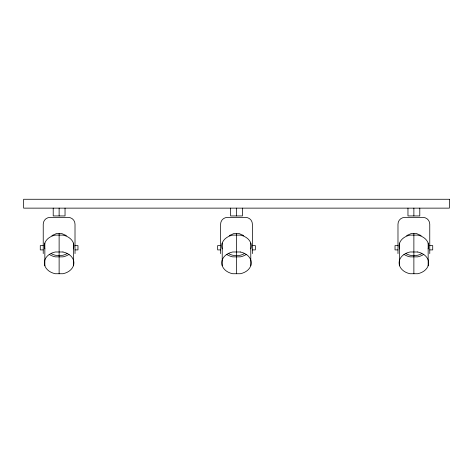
<?xml version="1.0" encoding="UTF-8"?>
<svg xmlns="http://www.w3.org/2000/svg" width="473" height="473" viewBox="0 0 473 473"><rect width="100%" height="100%" fill="white"/><g stroke="black" fill="none" stroke-linecap="round" stroke-linejoin="round"><path stroke-width="0.71" d="M51.847 235.595L56.464 233.567L61.786 233.567L66.403 235.595M229.222 235.595L233.839 233.567L239.161 233.567L243.778 235.595M406.597 235.595L411.214 233.567L416.536 233.567L421.153 235.595M43.232 245.599L40.276 245.599L40.276 249.904L43.232 249.904M75.012 245.599L77.968 245.599L77.968 249.904L75.012 249.904M220.607 245.599L217.651 245.599L217.651 249.904L220.607 249.904M252.387 245.599L255.343 245.599L255.343 249.904L252.387 249.904M397.982 245.599L395.026 245.599L395.026 249.904L397.982 249.904M429.762 245.599L432.718 245.599L432.718 249.904L429.762 249.904M429.762 253.599L429.762 224.172A6.752 6.752 0 0 0 423.01 217.42L404.74 217.42A6.752 6.752 0 0 0 397.982 224.172L397.982 253.599M428.154 243.069L428.154 265.773M419.788 208.138L419.788 215.942L407.963 215.942L407.963 208.138M413.875 208.138L413.875 215.942M413.875 233.567L413.875 273.731M399.596 243.069L399.596 265.773M252.387 253.599L252.387 224.172A6.752 6.752 0 0 0 245.635 217.42L227.365 217.42A6.752 6.752 0 0 0 220.607 224.172L220.607 253.599M250.779 243.069L250.779 265.773M242.413 208.138L242.413 215.942L230.588 215.942L230.588 208.138M236.5 208.138L236.5 215.942M236.5 233.567L236.5 273.731M222.221 243.069L222.221 265.773M75.012 253.599L75.012 224.172A6.752 6.752 0 0 0 68.26 217.42L49.99 217.42A6.752 6.752 0 0 0 43.232 224.172L43.232 253.599M73.404 243.069L73.404 265.773M65.038 208.138L65.038 215.942L53.213 215.942L53.213 208.138M59.125 208.138L59.125 215.942M59.125 233.567L59.125 273.731M44.846 243.069L44.846 265.773M423.784 254.332A14.781 11.257 0 0 1 417.7 256.857L410.05 256.857A14.781 11.257 0 0 1 403.966 254.332M399.596 248.893A14.781 11.257 0 0 1 410.05 235.111L417.7 235.111A14.781 11.257 0 0 1 428.154 248.893M421.786 253.563A12.718 9.685 0 0 1 417.168 255.337L410.582 255.337A12.718 9.685 0 0 1 405.964 253.563M246.409 254.332A14.781 11.257 0 0 1 240.325 256.857L232.675 256.857A14.781 11.257 0 0 1 226.591 254.332M222.221 248.893A14.781 11.257 0 0 1 232.675 235.111L240.325 235.111A14.781 11.257 0 0 1 250.779 248.893M244.411 253.563A12.718 9.685 0 0 1 239.793 255.337L233.207 255.337A12.718 9.685 0 0 1 228.589 253.563M69.034 254.332A14.781 11.257 0 0 1 62.95 256.857L55.3 256.857A14.781 11.257 0 0 1 49.216 254.332M44.846 248.893A14.781 11.257 0 0 1 55.3 235.111L62.95 235.111A14.781 11.257 0 0 1 73.404 248.893M67.036 253.563A12.718 9.685 0 0 1 62.418 255.337L55.832 255.337A12.718 9.685 0 0 1 51.214 253.563M449.35 199.269L23.65 199.269L23.65 208.138L449.35 208.138L449.35 199.269M62.95 251.985L55.3 251.985A14.781 11.257 0 0 0 44.344 262.858A14.781 11.257 0 0 0 55.3 273.731L62.95 273.731A14.781 11.257 0 0 0 73.906 262.858A14.781 11.257 0 0 0 62.95 251.985M240.325 251.985L232.675 251.985A14.781 11.257 0 0 0 221.719 262.858A14.781 11.257 0 0 0 232.675 273.731L240.325 273.731A14.781 11.257 0 0 0 251.281 262.858A14.781 11.257 0 0 0 240.325 251.985M417.7 251.985L410.05 251.985A14.781 11.257 0 0 0 399.094 262.858A14.781 11.257 0 0 0 410.05 273.731L417.7 273.731A14.781 11.257 0 0 0 428.656 262.858A14.781 11.257 0 0 0 417.7 251.985"/></g></svg>
